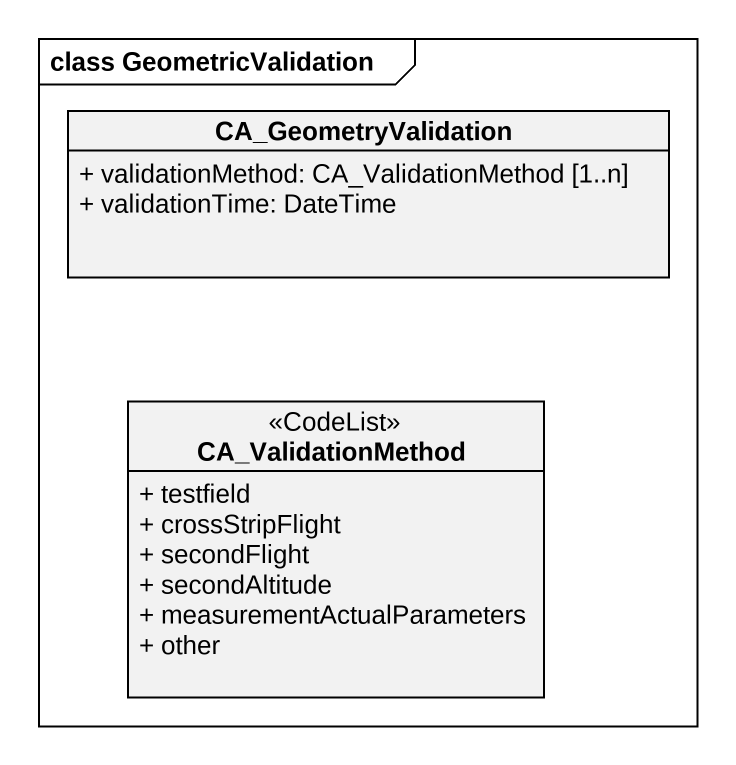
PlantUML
@startuml
mainframe class GeometricValidation
hide circle
hide empty members
skinparam classAttributeIconSize 0
class CA_GeometryValidation {
  + validationMethod: CA_ValidationMethod [1..n]
  + validationTime: DateTime
}
class CA_ValidationMethod <<CodeList>> {
  + testfield
  + crossStripFlight
  + secondFlight
  + secondAltitude
  + measurementActualParameters
  + other
}
@enduml
